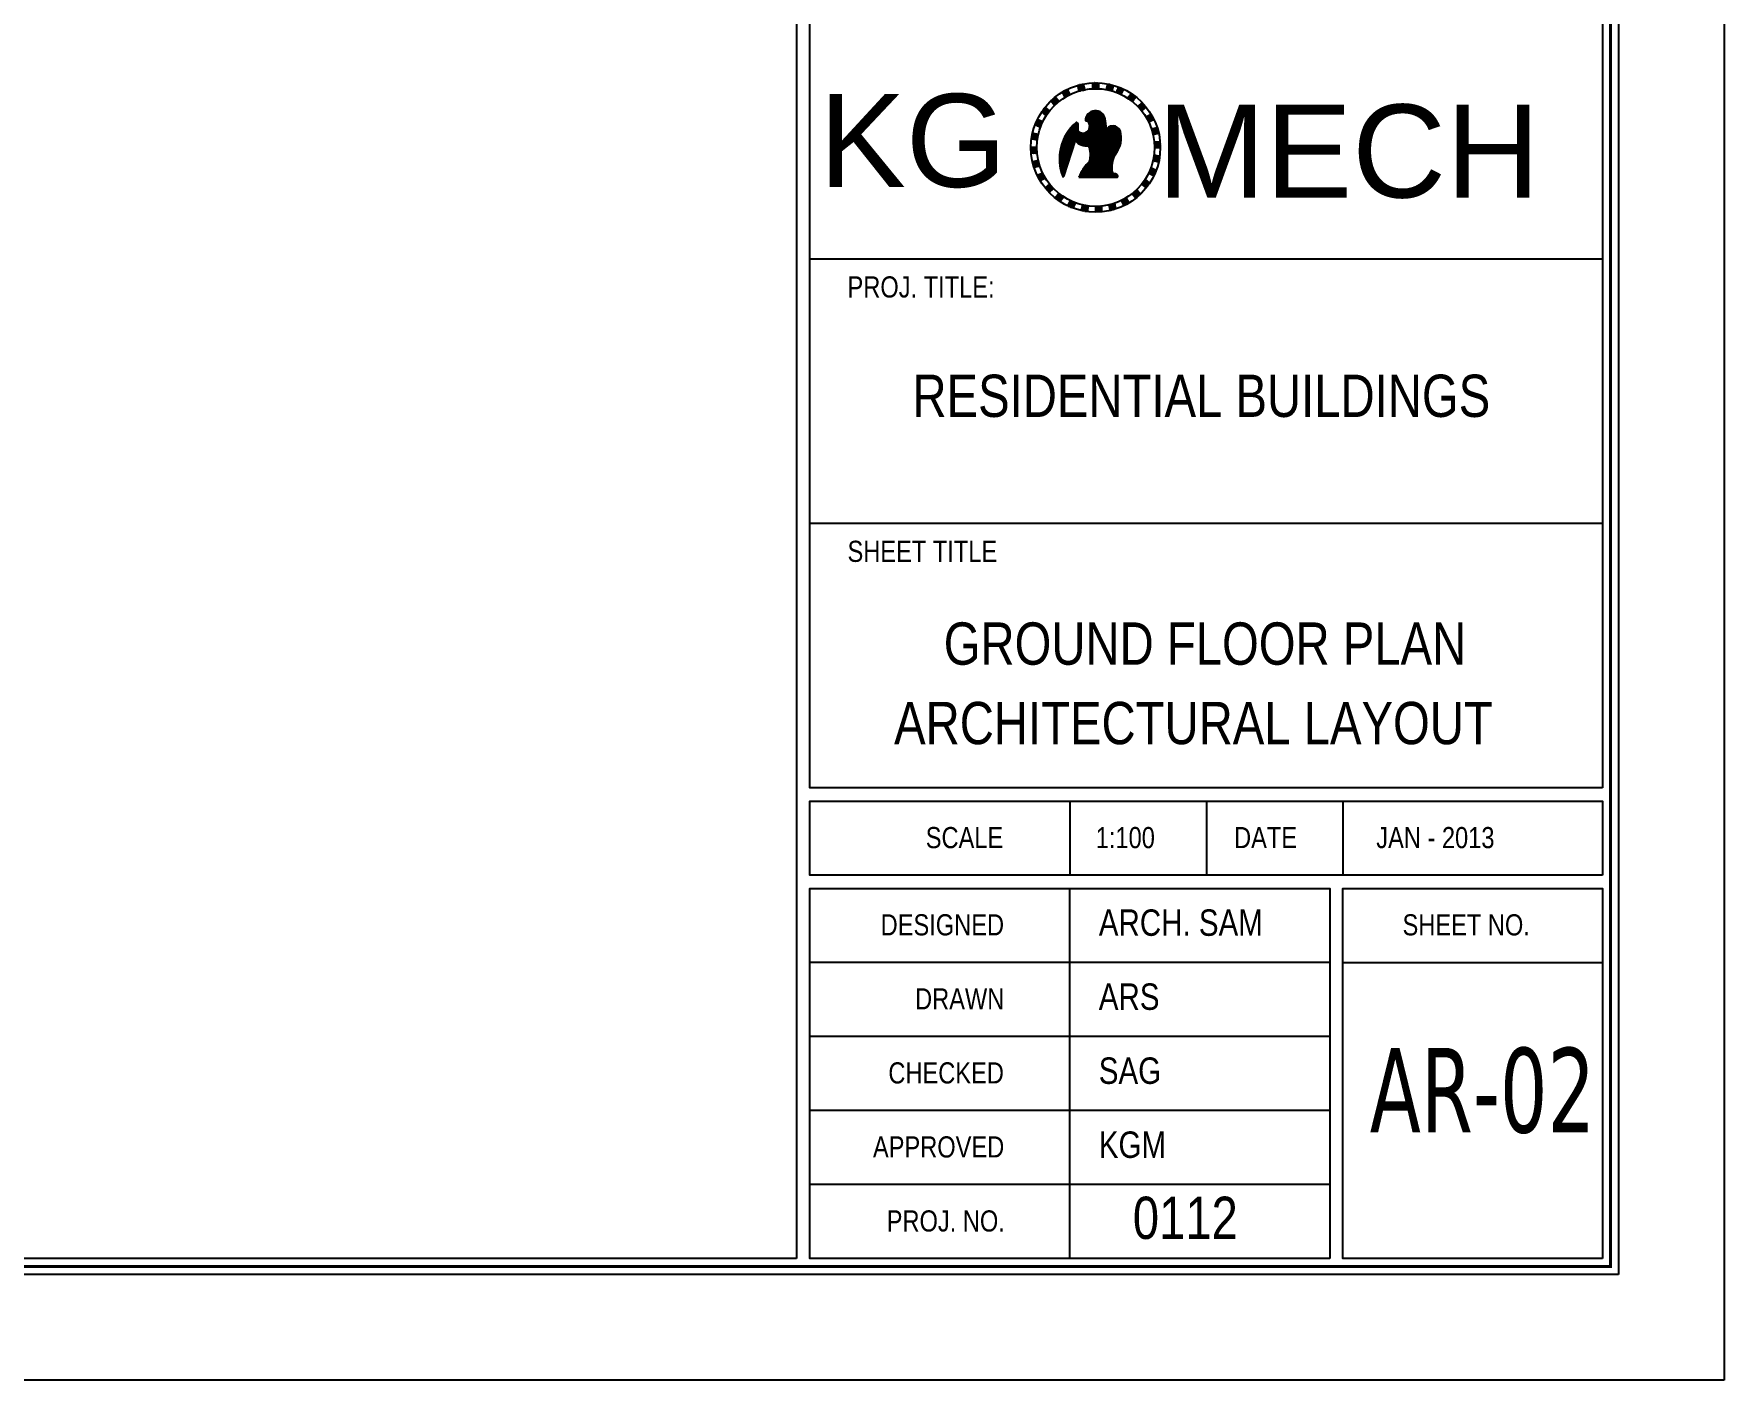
# Model space of a CAD drawing. Header units: millimetres. Extents: x -1288794 to 2153086, y -2701644 to -1428868.
# Drawn here: x 619389 to 640588, y -1519494 to -1502614 of the extents above; entities that cross this region are included whole.
import ezdxf
from ezdxf.enums import TextEntityAlignment as Align

# ---------------------------------------------------------------- set-up
doc = ezdxf.new("R2010")
doc.units = ezdxf.units.MM
doc.header["$LTSCALE"] = 100
for name, color, linetype in [('LOGO LINE', 7, 'Continuous'), ('LOGO1LINE', 7, 'Continuous'), ('TEXT', 4, 'Continuous')]:
    doc.layers.add(name, color=color, linetype=linetype)
doc.styles.add('ISTILO', font='sanss___.ttf', dxfattribs={"width": 0.8, "height": 400})
doc.styles.add('MKL', font='swisse.ttf')
doc.styles.add('SANSSERIF', font='sas_____.pfb')
doc.styles.add('TAHOMA', font='tahoma.ttf', dxfattribs={"width": 0.7})

msp = doc.modelspace()

# ---------------------------------------------------------------- hatches: boundary and pattern name
h = msp.add_hatch()
h.set_pattern_fill('ANSI36', color=6, scale=36.666455, angle=180, style=0)
h.set_pattern_definition([(225, (633540.094, -1501217.206), (-2.4306655, -8.91244), [11.458267, -2.291653, 0, -2.291653])])
h.paths.add_polyline_path([(632670.5, -1503228.2, -0.0225273), (632743.5, -1503231.5), (632743.5, -1503305.1, 0.0247745), (632670.5, -1503301.5)])
h = msp.add_hatch()
h.set_pattern_fill('ANSI36', color=6, scale=36.666455, angle=38.57143, style=0)
h.set_pattern_definition([(83.57143, (633785.272, -1506787.814), (-3.656445, 8.4835216), [11.458267, -2.291653, 0, -2.291653])])
h.paths.add_polyline_path([(632199.9, -1503405.1, 0.0225273), (632144.9, -1503453.2), (632190.9, -1503510.8, -0.0247745), (632245.7, -1503462.5)])
h = msp.add_hatch()
h.set_pattern_fill('ANSI36', color=6, scale=36.666455, angle=25.71429, style=0)
h.set_pattern_definition([(70.71429, (633146.5923, -1506959.146), (-1.677009, 9.0844575), [11.458267, -2.291653, 0, -2.291653])])
h.paths.add_polyline_path([(632353.7, -1503308.5, 0.0225273), (632289.4, -1503343.1), (632321.4, -1503409.5, -0.0247745), (632385.5, -1503374.6)])
h = msp.add_hatch()
h.set_pattern_fill('ANSI36', color=6, scale=36.666455, angle=167.14286, style=0)
h.set_pattern_definition([(212.14286, (634138.624, -1501492.5794), (-4.352928, -8.148113), [11.458267, -2.291653, 0, -2.291653])])
h.paths.add_polyline_path([(632482.4, -1503259.6, -0.0225273), (632554.3, -1503246.6), (632570.7, -1503318.4, 0.0247745), (632498.7, -1503331.1)])
h = msp.add_hatch()
h.set_pattern_fill('ANSI36', color=6, scale=36.666455, angle=-167.14286, style=0)
h.set_pattern_definition([(237.85714, (632897.134, -1501087.4032), (-0.386519, -9.229861), [11.458267, -2.291653, 0, -2.291653])])
h.paths.add_polyline_path([(632857.8, -1503241.5, -0.0225273), (632928.2, -1503260.9), (632911.8, -1503332.7, 0.0247745), (632841.5, -1503313)])
h = msp.add_hatch()
h.set_pattern_fill('ANSI36', color=6, scale=36.666455, angle=-25.71429, style=0)
h.set_pattern_definition([(19.28571, (630697.705, -1506204.5415), (6.056917, 6.975205), [11.458267, -2.291653, 0, -2.291653])])
h.paths.add_polyline_path([(633057.5, -1503308.5, 0.0225273), (632990.4, -1503279.8), (632958.4, -1503346.2, -0.0247745), (633025.7, -1503374.6)])
h = msp.add_hatch()
h.set_pattern_fill('ANSI36', color=6, scale=36.666455, angle=-38.57143, style=0)
h.set_pattern_definition([(6.42857, (630266.2275, -1505703.449), (7.4571865, 5.452531), [11.458267, -2.291653, 0, -2.291653])])
h.paths.add_polyline_path([(633211.3, -1503405.1, 0.0225273), (633152.2, -1503362.2), (633106.3, -1503419.8, -0.0247745), (633165.6, -1503462.5)])
h = msp.add_hatch()
h.set_pattern_fill('ANSI36', color=6, scale=36.666455, angle=51.42857, style=0)
h.set_pattern_definition([(96.42857, (634369.8137, -1506478.658), (-5.452531, 7.4571865), [11.458267, -2.291653, 0, -2.291653])])
h.paths.add_polyline_path([(632071.5, -1503533.6, 0.0225273), (632028.6, -1503592.7), (632086.2, -1503638.6, -0.0247745), (632128.8, -1503579.3)])
h = msp.add_hatch()
h.set_pattern_fill('ANSI31', color=6, scale=36.45, style=0)
h.set_pattern_definition([(45, (632122.0763, -1506308.6005), (-3.221755, 3.221755), [])])
h.paths.add_polyline_path([(632628.8, -1504212.8, 0.1070133), (632494, -1504413), (632975.6, -1504413, 0.3835303), (632982.6, -1504406.7, 0.674478), (632925.8, -1504376.4), (632910.4, -1504332.4, -0.1268388), (632936, -1504147.3, 0.2280769), (633022.7, -1503866.3, 0.6975506), (632842.7, -1503805.9, 0.0308659), (632822.8, -1503672.3, 0.880226), (632576.7, -1503703.5), (632598.7, -1503702.8, -1.0270626), (632485.9, -1503836.1), (632485.9, -1503747.1, 0.3506469), (632467.5, -1503724.1, 0.2389572), (632459.3, -1503726.2, 0.3170491), (632293, -1504404.8, 0.7037758), (632301.8, -1504404.6), (632449.8, -1503950.3, 0.26839), (632617.9, -1504017.3, -0.1721045)])
h = msp.add_hatch()
h.set_pattern_fill('ANSI36', color=6, scale=36.666455, angle=-51.42857, style=0)
h.set_pattern_definition([(353.57143, (629957.0715, -1505118.9075), (8.4835216, 3.656445), [11.458267, -2.291653, 0, -2.291653])])
h.paths.add_polyline_path([(633339.7, -1503533.6, 0.0225273), (633291.7, -1503478.6), (633234.1, -1503524.5, -0.0247745), (633282.4, -1503579.3)])
h = msp.add_hatch()
h.set_pattern_fill('ANSI36', color=6, scale=36.666455, angle=-64.28571, style=0)
h.set_pattern_definition([(340.71429, (629785.7394, -1504480.228), (9.0844575, 1.677009), [11.458267, -2.291653, 0, -2.291653])])
h.paths.add_polyline_path([(633436.4, -1503687.4, 0.0225273), (633401.7, -1503623), (633335.4, -1503655, -0.0247745), (633370.3, -1503719.2)])
h = msp.add_hatch()
h.set_pattern_fill('ANSI36', color=6, scale=36.666455, angle=77.14286, style=0)
h.set_pattern_definition([(122.14286, (635263.422, -1505515.0173), (-8.148113, 4.352928), [11.458267, -2.291653, 0, -2.291653])])
h.paths.add_polyline_path([(631914.9, -1503858.8, 0.0225273), (631901.9, -1503930.7), (631973.7, -1503947, -0.0247745), (631986.4, -1503875.1)])
h = msp.add_hatch()
h.set_pattern_fill('ANSI36', color=6, scale=36.666455, angle=64.28571, style=0)
h.set_pattern_definition([(109.28571, (634870.906, -1506047.1804), (-6.975205, 6.056917), [11.458267, -2.291653, 0, -2.291653])])
h.paths.add_polyline_path([(631974.9, -1503687.4, 0.0225273), (631946.2, -1503754.5), (632012.5, -1503786.5, -0.0247745), (632041, -1503719.2)])
h = msp.add_hatch()
h.set_pattern_fill('ANSI36', color=6, scale=36.666455, angle=-77.14286, style=0)
h.set_pattern_definition([(327.85714, (629760.8226, -1503819.436), (9.229861, -0.386519), [11.458267, -2.291653, 0, -2.291653])])
h.paths.add_polyline_path([(633496.4, -1503858.8, 0.0225273), (633476.9, -1503788.4), (633405.1, -1503804.8, -0.0247745), (633424.9, -1503875.1)])
h = msp.add_hatch()
h.set_pattern_fill('ANSI36', color=6, scale=36.666455, angle=90, style=0)
h.set_pattern_definition([(135, (635527.6796, -1504908.8536), (-8.9124403, 2.4306655), [11.458267, -2.291653, 0, -2.291653])])
h.paths.add_polyline_path([(631894.6, -1504039.3, 0.0225273), (631897.8, -1504112.2), (631971.5, -1504112.2, -0.0247745), (631967.9, -1504039.3)])
h = msp.add_hatch()
h.set_pattern_fill('ANSI36', color=6, scale=36.666455, angle=-90, style=0)
h.set_pattern_definition([(315, (629883.5704, -1503169.6674), (8.9124403, -2.4306655), [11.458267, -2.291653, 0, -2.291653])])
h.paths.add_polyline_path([(633516.7, -1504039.3, 0.0225273), (633513.4, -1503966.3), (633439.7, -1503966.3, -0.0247745), (633443.4, -1504039.3)])
h = msp.add_hatch()
h.set_pattern_fill('ANSI36', color=6, scale=36.666455, angle=102.85714, style=0)
h.set_pattern_definition([(147.85714, (635650.4275, -1504259.085), (-9.229861, 0.386519), [11.458267, -2.291653, 0, -2.291653])])
h.paths.add_polyline_path([(631914.9, -1504219.7, 0.0225273), (631934.3, -1504290.2), (632006.2, -1504273.8, -0.0247745), (631986.4, -1504203.4)])
h = msp.add_hatch()
h.set_pattern_fill('ANSI36', color=6, scale=36.666455, angle=-102.85714, style=0)
h.set_pattern_definition([(302.14286, (630147.828, -1502563.5037), (8.148113, -4.352928), [11.458267, -2.291653, 0, -2.291653])])
h.paths.add_polyline_path([(633496.4, -1504219.7, 0.0225273), (633509.4, -1504147.9), (633437.6, -1504131.5, -0.0247745), (633424.9, -1504203.4)])
h = msp.add_hatch()
h.set_pattern_fill('ANSI36', color=6, scale=36.666455, angle=115.71429, style=0)
h.set_pattern_definition([(160.71429, (635625.5107, -1503598.293), (-9.0844575, -1.677009), [11.458267, -2.291653, 0, -2.291653])])
h.paths.add_polyline_path([(631974.9, -1504391.2, 0.0225273), (632009.5, -1504455.5), (632075.9, -1504423.5, -0.0247745), (632041, -1504359.4)])
h = msp.add_hatch()
h.set_pattern_fill('ANSI36', color=6, scale=36.666455, angle=128.57143, style=0)
h.set_pattern_definition([(173.57143, (635454.1786, -1502959.6135), (-8.4835216, -3.656445), [11.458267, -2.291653, 0, -2.291653])])
h.paths.add_polyline_path([(632071.5, -1504545, 0.0225273), (632119.6, -1504600), (632177.2, -1504554, -0.0247745), (632128.8, -1504499.2)])
h = msp.add_hatch()
h.set_pattern_fill('ANSI36', color=6, scale=36.666455, angle=-128.57143, style=0)
h.set_pattern_definition([(276.42857, (631041.4363, -1501599.863), (5.452531, -7.4571865), [11.458267, -2.291653, 0, -2.291653])])
h.paths.add_polyline_path([(633339.7, -1504545, 0.0225273), (633382.7, -1504485.8), (633325.1, -1504439.9, -0.0247745), (633282.4, -1504499.2)])
h = msp.add_hatch()
h.set_pattern_fill('ANSI36', color=6, scale=36.666455, angle=-115.71429, style=0)
h.set_pattern_definition([(289.28571, (630540.344, -1502031.3406), (6.975205, -6.056917), [11.458267, -2.291653, 0, -2.291653])])
h.paths.add_polyline_path([(633436.4, -1504391.2, 0.0225273), (633465.1, -1504324), (633398.7, -1504292, -0.0247745), (633370.3, -1504359.4)])
h = msp.add_hatch()
h.set_pattern_fill('ANSI36', color=6, scale=36.666455, angle=141.42857, style=0)
h.set_pattern_definition([(186.42857, (635145.0226, -1502375.072), (-7.4571865, -5.452531), [11.458267, -2.291653, 0, -2.291653])])
h.paths.add_polyline_path([(632199.9, -1504673.4, 0.0225273), (632259, -1504716.3), (632305, -1504658.7, -0.0247745), (632245.7, -1504616)])
h = msp.add_hatch()
h.set_pattern_fill('ANSI36', color=6, scale=36.666455, angle=154.28571, style=0)
h.set_pattern_definition([(199.28571, (634713.545, -1501873.9795), (-6.056917, -6.975205), [11.458267, -2.291653, 0, -2.291653])])
h.paths.add_polyline_path([(632353.7, -1504770, 0.0225273), (632420.9, -1504798.7), (632452.9, -1504732.3, -0.0247745), (632385.5, -1504703.9)])
h = msp.add_hatch()
h.set_pattern_fill('ANSI36', color=6, scale=36.666455, angle=-154.28571, style=0)
h.set_pattern_definition([(250.71429, (632264.6577, -1501119.375), (1.677009, -9.0844575), [11.458267, -2.291653, 0, -2.291653])])
h.paths.add_polyline_path([(633057.5, -1504770, 0.0225273), (633121.9, -1504735.4), (633089.9, -1504669, -0.0247745), (633025.7, -1504703.9)])
h = msp.add_hatch()
h.set_pattern_fill('ANSI36', color=6, scale=36.666455, angle=-141.42857, style=0)
h.set_pattern_definition([(263.57143, (631625.978, -1501290.707), (3.656445, -8.4835216), [11.458267, -2.291653, 0, -2.291653])])
h.paths.add_polyline_path([(633211.3, -1504673.4, 0.0225273), (633266.3, -1504625.3), (633220.4, -1504567.7, -0.0247745), (633165.6, -1504616)])
h = msp.add_hatch()
h.set_pattern_fill('ANSI36', color=6, scale=36.666455, angle=167.14286, style=0)
h.set_pattern_definition([(212.14286, (634181.382, -1501481.4634), (-4.352928, -8.148113), [11.458267, -2.291653, 0, -2.291653])])
h.paths.add_polyline_path([(632525.1, -1504830, 0.0225273), (632597, -1504843), (632613.4, -1504771.2, -0.0247745), (632541.5, -1504758.5)])
h = msp.add_hatch()
h.set_pattern_fill('ANSI36', color=6, scale=36.666455, angle=180, style=0)
h.set_pattern_definition([(225, (633575.218, -1501217.206), (-2.4306655, -8.9124403), [11.458267, -2.291653, 0, -2.291653])])
h.paths.add_polyline_path([(632705.6, -1504850.3, 0.0225273), (632778.6, -1504847), (632778.6, -1504773.4, -0.0247745), (632705.6, -1504777)])
h = msp.add_hatch()
h.set_pattern_fill('ANSI36', color=6, scale=36.666455, angle=-167.14286, style=0)
h.set_pattern_definition([(237.85714, (632925.4494, -1501094.458), (-0.386519, -9.229861), [11.458267, -2.291653, 0, -2.291653])])
h.paths.add_polyline_path([(632886.1, -1504830, 0.0225273), (632956.5, -1504810.5), (632940.1, -1504738.7, -0.0247745), (632869.8, -1504758.5)])

# ---------------------------------------------------------------- linework, layer by layer
at = {"color": 6}
for p, q in [((632670.5, -1503301.5), (632670.5, -1503228.2)), ((632670.5, -1503301.5), (632670.5, -1503228.2)), ((632245.7, -1503462.5), (632199.9, -1503405.1)), ((632245.7, -1503462.5), (632199.9, -1503405.1)), ((632321.4, -1503409.5), (632289.5, -1503343.4)), ((632321.4, -1503409.5), (632289.5, -1503343.4)), ((632385.5, -1503374.6), (632353.7, -1503308.5)), ((632385.5, -1503374.6), (632353.7, -1503308.5)), ((632498.7, -1503331.1), (632482.4, -1503259.6)), ((632498.7, -1503331.1), (632482.4, -1503259.6)), ((632570.7, -1503318.4), (632554.3, -1503246.9)), ((632743.5, -1503305.1), (632743.5, -1503231.8)), ((632743.5, -1503305.1), (632743.5, -1503231.8)), ((632841.5, -1503313), (632857.8, -1503241.5)), ((632841.5, -1503313), (632857.8, -1503241.5)), ((632911.8, -1503332.7), (632928.1, -1503261.2)), ((632911.8, -1503332.7), (632928.1, -1503261.2)), ((633025.7, -1503374.6), (633057.5, -1503308.5)), ((633025.7, -1503374.6), (633057.5, -1503308.5)), ((633106.3, -1503419.8), (633152, -1503362.5)), ((633106.3, -1503419.8), (633152, -1503362.5)), ((633165.6, -1503462.5), (633211.3, -1503405.1)), ((633165.6, -1503462.5), (633211.3, -1503405.1)), ((632086.2, -1503638.6), (632028.8, -1503592.9)), ((632086.2, -1503638.6), (632028.8, -1503592.9)), ((632128.8, -1503579.3), (632071.5, -1503533.6)), ((632128.8, -1503579.3), (632071.5, -1503533.6)), ((632190.9, -1503510.8), (632145.1, -1503453.5)), ((632190.9, -1503510.8), (632145.1, -1503453.5)), ((633234.1, -1503524.5), (633291.4, -1503478.8)), ((633234.1, -1503524.5), (633291.4, -1503478.8)), ((633282.4, -1503579.3), (633339.7, -1503533.6)), ((633282.4, -1503579.3), (633339.7, -1503533.6)), ((633335.4, -1503655), (633401.4, -1503623.2)), ((633335.4, -1503655), (633401.4, -1503623.2)), ((631986.4, -1503875.1), (631914.9, -1503858.8)), ((631986.4, -1503875.1), (631914.9, -1503858.8)), ((632012.5, -1503786.5), (631946.5, -1503754.7)), ((632012.5, -1503786.5), (631946.5, -1503754.7)), ((632041, -1503719.2), (631974.9, -1503687.4)), ((632041, -1503719.2), (631974.9, -1503687.4)), ((632485.9, -1503836.1), (632485.9, -1503747.1)), ((632576.7, -1503703.5), (632598.7, -1503702.8)), ((633370.3, -1503719.2), (633436.4, -1503687.4)), ((633370.3, -1503719.2), (633436.4, -1503687.4)), ((633405.1, -1503804.8), (633476.6, -1503788.4)), ((633405.1, -1503804.8), (633476.6, -1503788.4)), ((633424.9, -1503875.1), (633496.4, -1503858.8)), ((633424.9, -1503875.1), (633496.4, -1503858.8)), ((631967.9, -1504039.3), (631894.6, -1504039.3)), ((631967.9, -1504039.3), (631894.6, -1504039.3)), ((631973.7, -1503947), (631902.2, -1503930.7)), ((631973.7, -1503947), (631902.2, -1503930.7)), ((632449.8, -1503950.3), (632301.8, -1504404.6)), ((633439.7, -1503966.3), (633513.1, -1503966.3)), ((633439.7, -1503966.3), (633513.1, -1503966.3)), ((633443.4, -1504039.3), (633516.7, -1504039.3)), ((633443.4, -1504039.3), (633516.7, -1504039.3)), ((631971.5, -1504112.2), (631898.2, -1504112.2)), ((631971.5, -1504112.2), (631898.2, -1504112.2)), ((631986.4, -1504203.4), (631914.9, -1504219.7)), ((631986.4, -1504203.4), (631914.9, -1504219.7)), ((632006.2, -1504273.8), (631934.7, -1504290.1)), ((632006.2, -1504273.8), (631934.7, -1504290.1)), ((633424.9, -1504203.4), (633496.4, -1504219.7)), ((633424.9, -1504203.4), (633496.4, -1504219.7)), ((633437.6, -1504131.5), (633509.1, -1504147.8)), ((633437.6, -1504131.5), (633509.1, -1504147.8)), ((632041, -1504359.4), (631974.9, -1504391.2)), ((632041, -1504359.4), (631974.9, -1504391.2)), ((632075.9, -1504423.5), (632009.8, -1504455.3)), ((632075.9, -1504423.5), (632009.8, -1504455.3)), ((632128.8, -1504499.2), (632071.5, -1504545)), ((632128.8, -1504499.2), (632071.5, -1504545)), ((632494, -1504413), (632975.6, -1504413)), ((632910.4, -1504332.4), (632925.8, -1504376.4)), ((633282.4, -1504499.2), (633339.7, -1504545)), ((633282.4, -1504499.2), (633339.7, -1504545)), ((633325.1, -1504439.9), (633382.4, -1504485.6)), ((633325.1, -1504439.9), (633382.4, -1504485.6)), ((633370.3, -1504359.4), (633436.4, -1504391.2)), ((633370.3, -1504359.4), (633436.4, -1504391.2)), ((633398.7, -1504292), (633464.8, -1504323.9)), ((633398.7, -1504292), (633464.8, -1504323.9)), ((632177.2, -1504554), (632119.8, -1504599.7)), ((632177.2, -1504554), (632119.8, -1504599.7)), ((632245.7, -1504616), (632199.9, -1504673.4)), ((632245.7, -1504616), (632199.9, -1504673.4)), ((632305, -1504658.7), (632259.2, -1504716)), ((632305, -1504658.7), (632259.2, -1504716)), ((632385.5, -1504703.9), (632353.7, -1504770)), ((632385.5, -1504703.9), (632353.7, -1504770)), ((633025.7, -1504703.9), (633057.5, -1504770)), ((633025.7, -1504703.9), (633057.5, -1504770)), ((633089.9, -1504669), (633121.7, -1504735.1)), ((633089.9, -1504669), (633121.7, -1504735.1)), ((633165.6, -1504616), (633211.3, -1504673.4)), ((633165.6, -1504616), (633211.3, -1504673.4)), ((633220.4, -1504567.7), (633266.1, -1504625.1)), ((633220.4, -1504567.7), (633266.1, -1504625.1)), ((632452.9, -1504732.3), (632421, -1504798.4)), ((632452.9, -1504732.3), (632421, -1504798.4)), ((632541.5, -1504758.5), (632525.1, -1504830)), ((632541.5, -1504758.5), (632525.1, -1504830)), ((632613.4, -1504771.2), (632597.1, -1504842.7)), ((632613.4, -1504771.2), (632597.1, -1504842.7)), ((632705.6, -1504777), (632705.6, -1504850.3)), ((632705.6, -1504777), (632705.6, -1504850.3)), ((632778.6, -1504773.4), (632778.6, -1504846.7)), ((632778.6, -1504773.4), (632778.6, -1504846.7)), ((632869.8, -1504758.5), (632886.1, -1504830)), ((632869.8, -1504758.5), (632886.1, -1504830)), ((632940.1, -1504738.7), (632956.4, -1504810.2)), ((632940.1, -1504738.7), (632956.4, -1504810.2))]:
    msp.add_line(p, q, dxfattribs=at)
for radius in [811.1, 737.7]:
    msp.add_circle((632705.6, -1504039.3), radius, dxfattribs=at)
for centre, radius, start, end in [((632701.7, -1503703.6), 125, 8.86708, 179.93696), ((632857.5, -1504183.4), 606.4, 131.04915, 201.41384), ((632465.5, -1503733.3), 9.44, 77.29223, 131.04915), ((632462.4, -1503747.1), 23.6, 0, 77.29223), ((632544.1, -1503771), 87.3, 228.24948, 51.30904), ((631751.3, -1503900.3), 1095.5, 4.94242, 12.01413), ((632921.6, -1503869.2), 101.2, 1.6654, 141.2563), ((632591.7, -1503838.5), 180.7, 218.21967, 278.31391), ((632347.7, -1504130.5), 292.9, 343.66509, 22.72588), ((632687.3, -1503916.7), 339.2, 317.14623, 8.5385), ((633023.7, -1504624), 570.1, 133.83872, 158.27138), ((633282, -1504289.5), 374.1, 157.66136, 186.57627), ((632297.4, -1504403.1), 4.72, 201.41384, 341.96166), ((632948.1, -1504403), 34.7, 353.93332, 129.92852), ((632975.6, -1504405.9), 7.08, 270, 353.93332)]:
    msp.add_arc(centre, radius, start, end, dxfattribs=at)
at = {"layer": 'LOGO LINE'}
msp.add_lwpolyline([(640588.1, -1519493.9), (561830.1, -1519493.9), (561830.1, -1463806.4), (640588.1, -1463806.4)], close=True, dxfattribs=at)
at = {"layer": 'LOGO1LINE'}
for p, q in [((639063.4, -1505439.4), (629119.2, -1505439.4)), ((639063.4, -1508754.1), (629119.2, -1508754.1)), ((632380.3, -1512234.6), (632380.3, -1513162.7)), ((634093.7, -1512234.6), (634093.7, -1513162.7)), ((635807.1, -1512234.6), (635807.1, -1513162.7)), ((632380.3, -1517969.1), (632380.3, -1513328.5)), ((635641.3, -1514256.6), (629119.2, -1514256.6)), ((635807.1, -1514256.6), (639063.4, -1514256.6)), ((632380.3, -1515184.7), (629119.2, -1515184.7)), ((635641.3, -1515184.7), (632380.3, -1515184.7)), ((635641.3, -1516112.8), (629119.2, -1516112.8)), ((635641.3, -1517041), (629119.2, -1517041))]:
    msp.add_line(p, q, dxfattribs=at)
for points in [[(639262.2, -1518168), (563156, -1518168), (563156, -1465132.3), (639262.2, -1465132.3)], [(628953.5, -1517969.1), (563354.8, -1517969.1), (563354.8, -1465331.1), (628953.5, -1465331.1)], [(639063.4, -1512068.9), (629119.2, -1512068.9), (629119.2, -1502124.7), (639063.4, -1502124.7)], [(639063.4, -1513162.7), (629119.2, -1513162.7), (629119.2, -1512234.6), (639063.4, -1512234.6)], [(635641.3, -1517969.1), (629119.2, -1517969.1), (629119.2, -1513328.5), (635641.3, -1513328.5)], [(639063.4, -1517969.1), (635807.1, -1517969.1), (635807.1, -1513328.5), (639063.4, -1513328.5)]]:
    msp.add_lwpolyline(points, close=True, dxfattribs=at)
at = {"layer": 'LOGO1LINE', "const_width": 39.8}
msp.add_lwpolyline([(639162.8, -1518068.5), (563255.4, -1518068.5), (563255.4, -1465231.7), (639162.8, -1465231.7)], close=True, dxfattribs=at)

# ---------------------------------------------------------------- texts
at = {"color": 6, "style": 'MKL'}
for s, p in [('KG', (629238, -1504533.8)), ('MECH', (633478.4, -1504666.6))]:
    msp.add_text(s, height=1166.4, dxfattribs=at).set_placement(p)
at = {"layer": 'TEXT', "color": 7, "style": 'ISTILO', "width": 0.8}
for s, height, p in [('PROJ. TITLE:', 265.179, (629593.9, -1505920)), ('SHEET TITLE', 265.179, (629593.9, -1509234.7)), ('SCALE', 265.18, (630574.7, -1512823.7)), ('1:100', 265.18, (632706.8, -1512823.7)), ('JAN - 2013', 265.18, (636224.8, -1512823.7)), ('DATE', 265.18, (634441.6, -1512823.7)), ('ARCH. SAM', 331.47, (632744.9, -1513922.8)), ('DESIGNED', 265.18, (630009.4, -1513917.5)), ('SHEET NO.', 265.18, (636554.2, -1513917.5)), ('DRAWN', 265.18, (630440.9, -1514845.6)), ('ARS', 331.47, (632744.9, -1514850.9)), ('CHECKED', 265.18, (630105.9, -1515773.8)), ('SAG', 331.47, (632744.9, -1515779)), ('KGM', 331.47, (632744.9, -1516707.1)), ('APPROVED', 265.18, (629912.6, -1516701.9)), ('PROJ. NO.', 265.18, (630085.1, -1517630))]:
    msp.add_text(s, height=height, dxfattribs=at).set_placement(p)
for s, p in [('RESIDENTIAL BUILDINGS', (634031.1, -1507417.4)), ('GROUND FLOOR PLAN', (634076.7, -1510523.8)), ('ARCHITECTURAL LAYOUT', (633931.9, -1511520.2))]:
    msp.add_text(s, height=530.357, dxfattribs=at).set_placement(p, align=Align.CENTER)
at = {"layer": 'TEXT', "color": 30}
for s, height, style, width, p in [('AR-02', 1060.71, 'TAHOMA', 0.75, (637556, -1516387.9)), ('0112', 529.73, 'SANSSERIF', 0.8, (633830, -1517723))]:
    msp.add_text(s, height=height, dxfattribs=dict(at, style=style, width=width)).set_placement(p, align=Align.CENTER)

doc.saveas('drawing.dxf')
